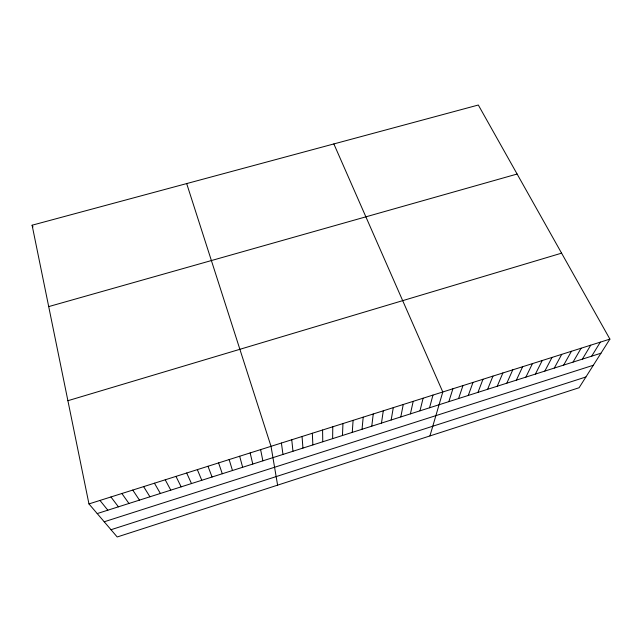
<?xml version="1.0" encoding="UTF-8"?>
<svg xmlns="http://www.w3.org/2000/svg" width="642" height="642" viewBox="0 0 642 642"><rect width="100%" height="100%" fill="white"/><g stroke="black" fill="none" stroke-linecap="round" stroke-linejoin="round"><path stroke-width="0.96" d="M332.628 438.638L332.781 426.786M342.467 435.501L342.956 423.568M352.265 432.387L353.092 420.358M362.032 429.273L363.195 417.164M371.774 426.176L373.259 413.978M381.476 423.086L383.29 410.808M391.155 420.004L393.297 407.638M400.801 416.931L403.264 404.484M410.407 413.873L413.199 401.346M419.988 410.824L423.094 398.217M429.546 407.782L432.965 395.087M429.939 435.934L442.795 391.981L333.856 143.928M448.838 401.643L452.899 388.787M458.581 398.538L462.962 385.601M468.291 395.448L472.993 382.423M477.977 392.366L482.985 379.262M487.623 389.293L492.952 376.116M497.237 386.235L502.879 372.97M506.819 383.186L512.773 369.84M516.377 380.144L522.628 366.726M525.894 377.111L532.459 363.613M535.388 374.093L542.257 360.515M544.849 371.076L552.016 357.425M554.279 368.075L561.742 354.352M563.676 365.081L571.436 351.278M573.041 362.104L581.106 348.221M582.382 359.127L590.736 345.179M591.691 356.166L600.334 342.138M609.9 339.112L579.092 387.736L117.205 536.977L88.957 503.922L32.1 225.214L478.322 105.023L609.9 339.112L88.957 503.922M111.002 529.722L585.913 376.974M104.213 521.777L593.336 365.258M97.207 513.576L600.968 353.212M67.9 400.704L561.589 253.157M48.704 306.595L517.115 174.038M99.967 500.439L107.824 510.197M110.938 496.972L118.409 506.827M121.876 493.513L128.954 503.472M132.766 490.063L139.466 500.126M143.631 486.628L149.939 496.788M154.449 483.201L160.38 493.465M165.227 479.791L170.788 490.151M32.1 225.214L33.007 226.923M175.972 476.396L181.156 486.853M186.686 473.01L191.493 483.562M197.351 469.631L201.789 480.288M207.992 466.269L212.061 477.014M218.585 462.914L222.292 473.756M186.678 183.58L271.028 446.326L277.601 485.151M229.146 459.576L232.484 470.514M239.667 456.245L242.652 467.28M250.155 452.923L252.779 464.054M260.612 449.617L262.875 460.836M281.405 443.036L282.97 454.44M291.749 439.762L292.969 451.262M302.061 436.504L302.936 448.084M312.333 433.254L312.863 444.93M322.581 430.012L322.765 441.776"/></g></svg>
